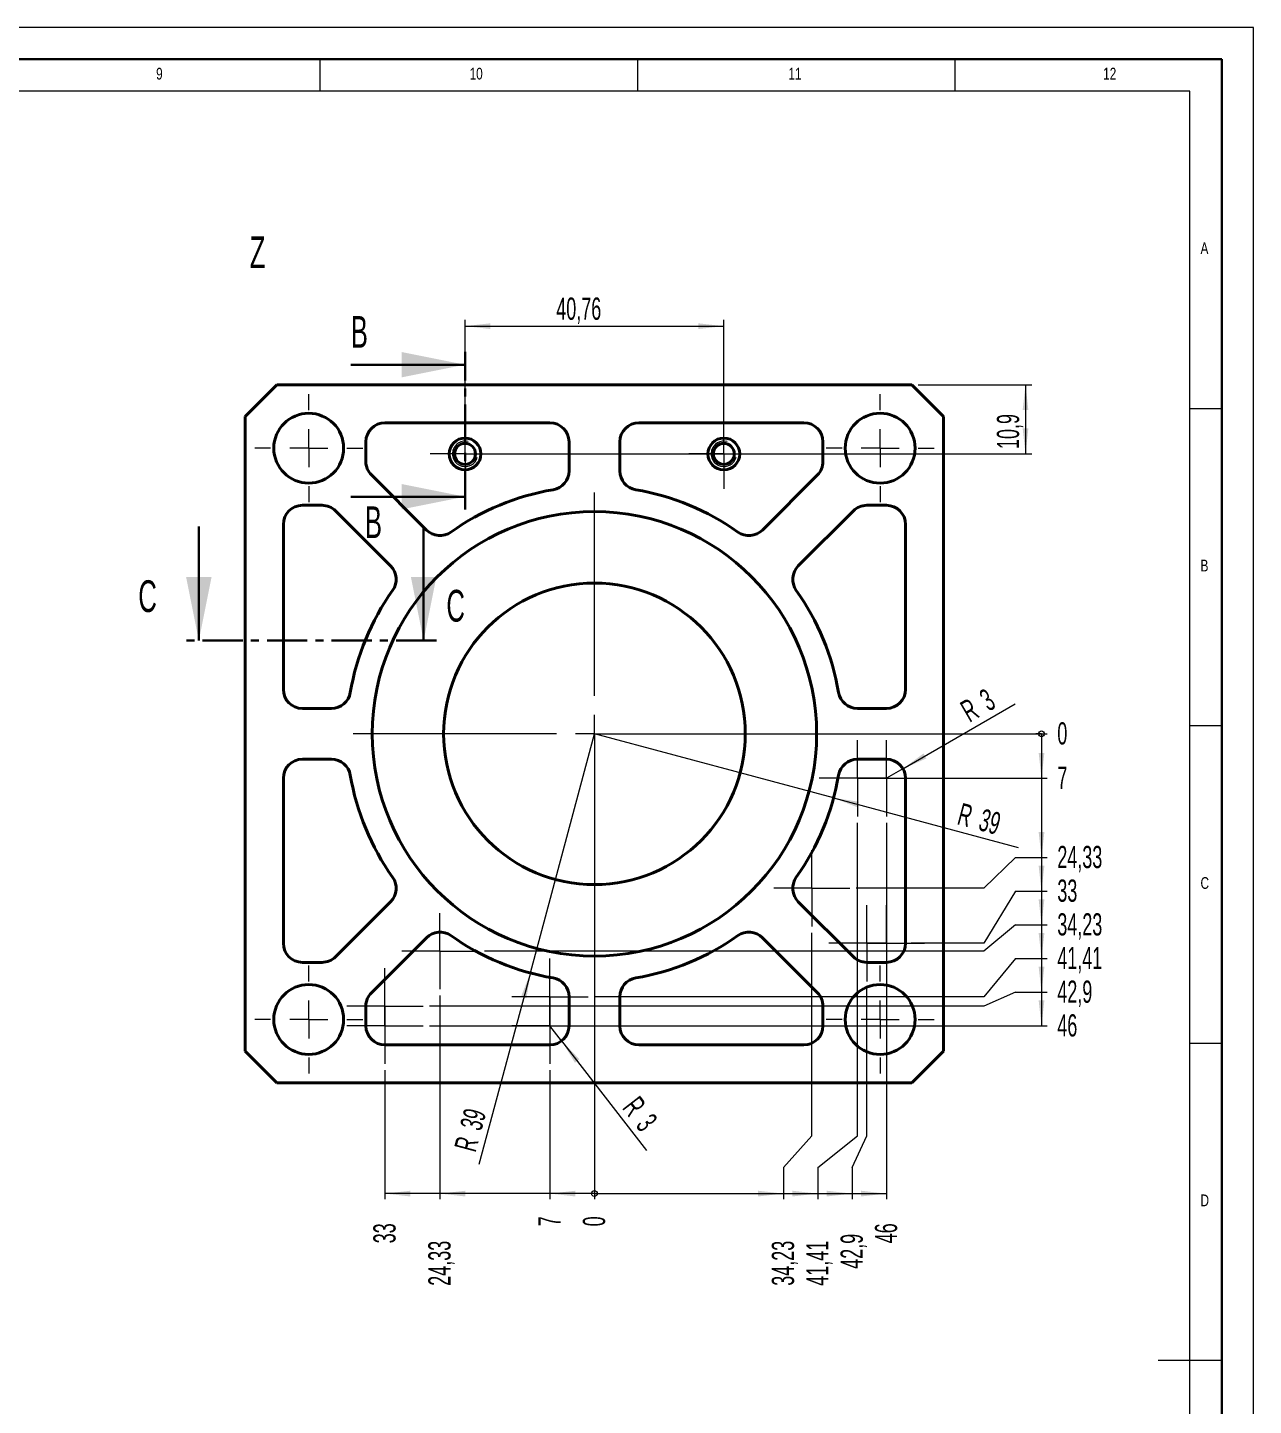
# Model space of a CAD drawing. Header units: millimetres. Extents: x 0 to 594, y 0 to 420.
# Drawn here: x 400.9 to 594, y 202.9 to 420 of the extents above; entities that cross this region are included whole.
import ezdxf

# ---------------------------------------------------------------- set-up
doc = ezdxf.new("R2010")
doc.units = ezdxf.units.MM
doc.linetypes.add('CENTER', pattern=[10.16, 6.35, -1.27, 1.27, -1.27])
doc.styles.add('SLDTEXTSTYLE1', font='TXT', dxfattribs={"width": 0.605})
doc.styles.add('SLDTEXTSTYLE3', font='TXT', dxfattribs={"width": 0.75})
doc.dimstyles.new('SLDDIMSTYLE0', dxfattribs={"dimtxt": 3.5, "dimasz": 4, "dimexe": 0, "dimexo": 0.0625, "dimgap": 0.875, "dimtad": 1, "dimrnd": 1e-09, "dimzin": 12, "dimdsep": 46, "dimtxsty": 'SLDTEXTSTYLE1', "dimsah": 1, "dimcen": 0.09, "dimadec": 0, "dimazin": 0, "dimtfac": 1, "dimtdec": 1, "dimtofl": 0, "dimtmove": 0, "dimatfit": 3, "dimfxl": 1, "dimfrac": 2, "dimtolj": 1, "dimtzin": 12, "dimarcsym": 0})
doc.dimstyles.new('SLDDIMSTYLE4', dxfattribs={"dimtxt": 3.5, "dimasz": 0.3, "dimexe": 0, "dimexo": 0.0625, "dimgap": 0.875, "dimtad": 0, "dimtih": 1, "dimtoh": 1, "dimdec": 0, "dimrnd": 1e-09, "dimzin": 12, "dimdsep": 46, "dimtxsty": 'SLDTEXTSTYLE1', "dimblk1": 'ORIGIN', "dimblk2": 'ORIGIN', "dimsah": 1, "dimcen": 0.09, "dimadec": 0, "dimazin": 0, "dimtfac": 1, "dimtdec": 1, "dimtofl": 0, "dimtmove": 0, "dimatfit": 3, "dimldrblk": 'ORIGIN', "dimfxl": 1, "dimfrac": 2, "dimtolj": 1, "dimtzin": 12, "dimarcsym": 0})
doc.dimstyles.new('SLDDIMSTYLE5', dxfattribs={"dimtxt": 3.5, "dimasz": 4, "dimexe": 0, "dimexo": 0.0625, "dimgap": 0.875, "dimtad": 0, "dimtih": 1, "dimtoh": 1, "dimrnd": 1e-09, "dimzin": 12, "dimdsep": 46, "dimtxsty": 'SLDTEXTSTYLE1', "dimsah": 1, "dimcen": 0.09, "dimadec": 0, "dimazin": 0, "dimtfac": 1, "dimtdec": 1, "dimtofl": 0, "dimtmove": 0, "dimatfit": 3, "dimfxl": 1, "dimfrac": 2, "dimtolj": 1, "dimtzin": 12, "dimarcsym": 0})
doc.dimstyles.new('SLDDIMSTYLE6', dxfattribs={"dimtxt": 3.5, "dimasz": 4, "dimexe": 0, "dimexo": 0.0625, "dimgap": 0.875, "dimtad": 1, "dimrnd": 1e-09, "dimzin": 12, "dimdsep": 46, "dimtxsty": 'SLDTEXTSTYLE1', "dimsah": 1, "dimcen": 0, "dimadec": 0, "dimazin": 0, "dimtfac": 1, "dimtdec": 1, "dimtofl": 0, "dimtmove": 0, "dimatfit": 3, "dimfxl": 1, "dimfrac": 2, "dimtolj": 1, "dimtzin": 12, "dimarcsym": 0})

# ---------------------------------------------------------------- blocks, each defined once
blk = doc.blocks.new('_ORIGIN')
at = {"color": 0, "linetype": 'ByBlock', "lineweight": -2}
blk.add_line((0, 0), (-1, 0), dxfattribs=at)
blk.add_circle((0, 0), 0.5, dxfattribs=at)
blk = doc.blocks.new('*D50')
at = {"color": 7, "linetype": 'Continuous', "lineweight": 15}
blk.add_line((490.2, 307.74), (490.2, 235.41), dxfattribs=at)
at = {"color": 7, "linetype": 'Continuous', "lineweight": 15, "xscale": 0.9, "yscale": 0.9}
blk.add_blockref('_ORIGIN', (490.2, 236.31, 0.1), dxfattribs=at)
at = {"color": 7, "linetype": 'Continuous', "lineweight": 15, "insert": (488.38, 231.15), "char_height": 3.5, "attachment_point": 1, "rotation": 90, "style": 'SLDTEXTSTYLE1'}
blk.add_mtext('0', dxfattribs=at)
blk = doc.blocks.new('*D51')
at = {"color": 7, "linetype": 'Continuous', "lineweight": 15}
for p, q in [((483.2, 255.74), (483.2, 235.41)), ((490.2, 236.31), (483.2, 236.31))]:
    blk.add_line(p, q, dxfattribs=at)
blk.add_solid([(483.2, 236.31), (487.2, 235.86), (487.2, 236.76)], dxfattribs=at)
at = {"color": 7, "linetype": 'Continuous', "lineweight": 15, "insert": (481.38, 231.15), "char_height": 3.5, "attachment_point": 1, "rotation": 90, "style": 'SLDTEXTSTYLE1'}
blk.add_mtext('7', dxfattribs=at)
blk = doc.blocks.new('*D52')
at = {"color": 7, "linetype": 'Continuous', "lineweight": 15}
for p, q in [((465.87, 267.5), (465.87, 235.41)), ((483.2, 236.31), (465.87, 236.31))]:
    blk.add_line(p, q, dxfattribs=at)
blk.add_solid([(465.87, 236.31), (469.87, 235.86), (469.87, 236.76)], dxfattribs=at)
at = {"color": 7, "linetype": 'Continuous', "lineweight": 15, "insert": (464.04, 221.79), "char_height": 3.5, "attachment_point": 1, "rotation": 90, "style": 'SLDTEXTSTYLE1'}
blk.add_mtext('24,33', dxfattribs=at)
blk = doc.blocks.new('*D53')
at = {"color": 7, "linetype": 'Continuous', "lineweight": 15}
for p, q in [((457.2, 255.74), (457.2, 235.41)), ((465.87, 236.31), (457.2, 236.31))]:
    blk.add_line(p, q, dxfattribs=at)
blk.add_solid([(457.2, 236.31), (461.2, 235.86), (461.2, 236.76)], dxfattribs=at)
at = {"color": 7, "linetype": 'Continuous', "lineweight": 15, "insert": (455.38, 228.48), "char_height": 3.5, "attachment_point": 1, "rotation": 90, "style": 'SLDTEXTSTYLE1'}
blk.add_mtext('33', dxfattribs=at)
blk = doc.blocks.new('*D54')
at = {"color": 7, "linetype": 'Continuous', "lineweight": 15}
for p, q in [((524.44, 245.41), (524.44, 277.4)), ((519.97, 240.41), (524.44, 245.41)), ((519.97, 240.41), (519.97, 235.41)), ((490.2, 236.31), (519.97, 236.31))]:
    blk.add_line(p, q, dxfattribs=at)
blk.add_solid([(519.97, 236.31), (515.97, 236.76), (515.97, 235.86)], dxfattribs=at)
at = {"color": 7, "linetype": 'Continuous', "lineweight": 15, "insert": (518.14, 221.79), "char_height": 3.5, "attachment_point": 1, "rotation": 90, "style": 'SLDTEXTSTYLE1'}
blk.add_mtext('34,23', dxfattribs=at)
blk = doc.blocks.new('*D55')
at = {"color": 7, "linetype": 'Continuous', "lineweight": 15}
for p, q in [((531.62, 245.41), (531.62, 294.74)), ((525.38, 240.41), (531.62, 245.41)), ((525.38, 240.41), (525.38, 235.41)), ((519.97, 236.31), (525.38, 236.31))]:
    blk.add_line(p, q, dxfattribs=at)
blk.add_solid([(525.38, 236.31), (521.38, 236.76), (521.38, 235.86)], dxfattribs=at)
at = {"color": 7, "linetype": 'Continuous', "lineweight": 15, "insert": (523.56, 221.79), "char_height": 3.5, "attachment_point": 1, "rotation": 90, "style": 'SLDTEXTSTYLE1'}
blk.add_mtext('41,41', dxfattribs=at)
blk = doc.blocks.new('*D56')
at = {"color": 7, "linetype": 'Continuous', "lineweight": 15}
for p, q in [((533.1, 245.41), (533.1, 268.74)), ((530.79, 240.41), (533.1, 245.41)), ((530.79, 240.41), (530.79, 235.41)), ((525.38, 236.31), (530.79, 236.31))]:
    blk.add_line(p, q, dxfattribs=at)
blk.add_solid([(530.79, 236.31), (526.79, 236.76), (526.79, 235.86)], dxfattribs=at)
at = {"color": 7, "linetype": 'Continuous', "lineweight": 15, "insert": (528.97, 224.46), "char_height": 3.5, "attachment_point": 1, "rotation": 90, "style": 'SLDTEXTSTYLE1'}
blk.add_mtext('42,9', dxfattribs=at)
blk = doc.blocks.new('*D57')
at = {"color": 7, "linetype": 'Continuous', "lineweight": 15}
for p, q in [((536.2, 294.74), (536.2, 235.41)), ((530.79, 236.31), (536.2, 236.31))]:
    blk.add_line(p, q, dxfattribs=at)
blk.add_solid([(536.2, 236.31), (532.2, 236.76), (532.2, 235.86)], dxfattribs=at)
at = {"color": 7, "linetype": 'Continuous', "lineweight": 15, "insert": (534.38, 228.48), "char_height": 3.5, "attachment_point": 1, "rotation": 90, "style": 'SLDTEXTSTYLE1'}
blk.add_mtext('46', dxfattribs=at)
blk = doc.blocks.new('*D58')
at = {"color": 7, "linetype": 'Continuous', "lineweight": 15}
blk.add_line((491.2, 308.74), (561.52, 308.74), dxfattribs=at)
at = {"color": 7, "linetype": 'Continuous', "lineweight": 15, "xscale": 0.9, "yscale": 0.9}
blk.add_blockref('_ORIGIN', (560.62, 308.74, 0.1), dxfattribs=at)
at = {"color": 7, "linetype": 'Continuous', "lineweight": 15, "insert": (563.11, 310.56), "char_height": 3.5, "attachment_point": 1, "style": 'SLDTEXTSTYLE1'}
blk.add_mtext('0', dxfattribs=at)
blk = doc.blocks.new('*D59')
at = {"color": 7, "linetype": 'Continuous', "lineweight": 15}
for p, q in [((560.62, 308.74), (560.62, 301.74)), ((538.62, 301.74), (561.52, 301.74))]:
    blk.add_line(p, q, dxfattribs=at)
blk.add_solid([(560.62, 301.74), (561.07, 305.74), (560.17, 305.74)], dxfattribs=at)
at = {"color": 7, "linetype": 'Continuous', "lineweight": 15, "insert": (563.11, 303.56), "char_height": 3.5, "attachment_point": 1, "style": 'SLDTEXTSTYLE1'}
blk.add_mtext('7', dxfattribs=at)
blk = doc.blocks.new('*D60')
at = {"color": 7, "linetype": 'Continuous', "lineweight": 15}
for p, q in [((560.62, 301.74), (560.62, 289.25)), ((556.52, 289.25), (551.52, 284.4)), ((556.52, 289.25), (561.52, 289.25)), ((551.52, 284.4), (531.44, 284.4))]:
    blk.add_line(p, q, dxfattribs=at)
blk.add_solid([(560.62, 289.25), (561.07, 293.25), (560.17, 293.25)], dxfattribs=at)
at = {"color": 7, "linetype": 'Continuous', "lineweight": 15, "insert": (563.11, 291.08), "char_height": 3.5, "attachment_point": 1, "style": 'SLDTEXTSTYLE1'}
blk.add_mtext('24,33', dxfattribs=at)
blk = doc.blocks.new('*D61')
at = {"color": 7, "linetype": 'Continuous', "lineweight": 15}
for p, q in [((560.62, 289.25), (560.62, 283.95)), ((556.52, 283.95), (551.52, 275.74)), ((556.52, 283.95), (561.52, 283.95)), ((551.52, 275.74), (540.1, 275.74))]:
    blk.add_line(p, q, dxfattribs=at)
blk.add_solid([(560.62, 283.95), (561.07, 287.95), (560.17, 287.95)], dxfattribs=at)
at = {"color": 7, "linetype": 'Continuous', "lineweight": 15, "insert": (563.11, 285.78), "char_height": 3.5, "attachment_point": 1, "style": 'SLDTEXTSTYLE1'}
blk.add_mtext('33', dxfattribs=at)
blk = doc.blocks.new('*D62')
at = {"color": 7, "linetype": 'Continuous', "lineweight": 15}
for p, q in [((560.62, 283.95), (560.62, 278.65)), ((556.52, 278.65), (551.52, 274.5)), ((556.52, 278.65), (561.52, 278.65)), ((551.52, 274.5), (472.87, 274.5))]:
    blk.add_line(p, q, dxfattribs=at)
blk.add_solid([(560.62, 278.65), (561.07, 282.65), (560.17, 282.65)], dxfattribs=at)
at = {"color": 7, "linetype": 'Continuous', "lineweight": 15, "insert": (563.11, 280.47), "char_height": 3.5, "attachment_point": 1, "style": 'SLDTEXTSTYLE1'}
blk.add_mtext('34,23', dxfattribs=at)
blk = doc.blocks.new('*D63')
at = {"color": 7, "linetype": 'Continuous', "lineweight": 15}
for p, q in [((560.62, 278.65), (560.62, 273.34)), ((556.52, 273.34), (551.52, 267.32)), ((556.52, 273.34), (561.52, 273.34)), ((551.52, 267.32), (490.2, 267.32))]:
    blk.add_line(p, q, dxfattribs=at)
blk.add_solid([(560.62, 273.34), (561.07, 277.34), (560.17, 277.34)], dxfattribs=at)
at = {"color": 7, "linetype": 'Continuous', "lineweight": 15, "insert": (563.11, 275.17), "char_height": 3.5, "attachment_point": 1, "style": 'SLDTEXTSTYLE1'}
blk.add_mtext('41,41', dxfattribs=at)
blk = doc.blocks.new('*D64')
at = {"color": 7, "linetype": 'Continuous', "lineweight": 15}
for p, q in [((560.62, 273.34), (560.62, 268.04)), ((556.52, 268.04), (551.52, 265.84)), ((556.52, 268.04), (561.52, 268.04)), ((551.52, 265.84), (464.2, 265.84))]:
    blk.add_line(p, q, dxfattribs=at)
blk.add_solid([(560.62, 268.04), (561.07, 272.04), (560.17, 272.04)], dxfattribs=at)
at = {"color": 7, "linetype": 'Continuous', "lineweight": 15, "insert": (563.11, 269.87), "char_height": 3.5, "attachment_point": 1, "style": 'SLDTEXTSTYLE1'}
blk.add_mtext('42,9', dxfattribs=at)
blk = doc.blocks.new('*D65')
at = {"color": 7, "linetype": 'Continuous', "lineweight": 15}
for p, q in [((560.62, 268.04), (560.62, 262.74)), ((464.2, 262.74), (561.52, 262.74))]:
    blk.add_line(p, q, dxfattribs=at)
blk.add_solid([(560.62, 262.74), (561.07, 266.74), (560.17, 266.74)], dxfattribs=at)
at = {"color": 7, "linetype": 'Continuous', "lineweight": 15, "insert": (563.11, 264.56), "char_height": 3.5, "attachment_point": 1, "style": 'SLDTEXTSTYLE1'}
blk.add_mtext('46', dxfattribs=at)
blk = doc.blocks.new('*D66')
at = {"color": 7, "linetype": 'Continuous', "lineweight": 15}
for p, q in [((469.82, 359.34), (469.82, 373.96)), ((510.58, 353.84), (510.58, 373.96)), ((469.82, 372.96), (510.58, 372.96))]:
    blk.add_line(p, q, dxfattribs=at)
for points in [[(469.82, 372.96), (473.82, 372.51), (473.82, 373.41)], [(510.58, 372.96), (506.58, 373.41), (506.58, 372.51)]]:
    blk.add_solid(points, dxfattribs=at)
at = {"color": 7, "linetype": 'Continuous', "lineweight": 15, "insert": (484.19, 377.47), "char_height": 3.5, "attachment_point": 1, "style": 'SLDTEXTSTYLE1'}
blk.add_mtext('40,76', dxfattribs=at)
blk = doc.blocks.new('*D67')
at = {"color": 7, "linetype": 'Continuous', "lineweight": 15}
for p, q in [((541.2, 363.74), (559.1, 363.74)), ((558.1, 363.74), (558.1, 352.84)), ((470.82, 352.84), (559.1, 352.84))]:
    blk.add_line(p, q, dxfattribs=at)
for points in [[(558.1, 363.74), (557.65, 359.74), (558.55, 359.74)], [(558.1, 352.84), (558.55, 356.84), (557.65, 356.84)]]:
    blk.add_solid(points, dxfattribs=at)
at = {"color": 7, "linetype": 'Continuous', "lineweight": 15, "insert": (553.59, 353.61), "char_height": 3.5, "attachment_point": 1, "rotation": 90, "style": 'SLDTEXTSTYLE1'}
blk.add_mtext('10,9', dxfattribs=at)
blk = doc.blocks.new('*D68')
at = {"color": 7, "linetype": 'Continuous', "lineweight": 15}
for q in [(490.2, 308.74), (556.95, 290.85)]:
    blk.add_line((527.87, 298.64), q, dxfattribs=at)
blk.add_solid([(527.87, 298.64), (531.62, 297.17), (531.85, 298.04)], dxfattribs=at)
at = {"color": 7, "linetype": 'Continuous', "lineweight": 15, "char_height": 3.5, "attachment_point": 1, "rotation": 345, "style": 'SLDTEXTSTYLE1'}
for s, insert in [('R', (548.07, 297.9)), ('39', (551.43, 297))]:
    blk.add_mtext(s, dxfattribs=dict(at, insert=insert))
blk = doc.blocks.new('*D69')
at = {"color": 7, "linetype": 'Continuous', "lineweight": 15}
for q in [(556.45, 313.48), (536.2, 301.74)]:
    blk.add_line((538.8, 303.24), q, dxfattribs=at)
blk.add_solid([(538.8, 303.24), (542.48, 304.86), (542.03, 305.64)], dxfattribs=at)
at = {"color": 7, "linetype": 'Continuous', "lineweight": 15, "char_height": 3.5, "attachment_point": 1, "rotation": 30.1141, "style": 'SLDTEXTSTYLE1'}
for s, insert in [('3', (550.52, 315.23)), ('R', (547.52, 313.48))]:
    blk.add_mtext(s, dxfattribs=dict(at, insert=insert))
blk = doc.blocks.new('*D70')
at = {"color": 7, "linetype": 'Continuous', "lineweight": 15}
for q in [(490.2, 308.74), (472.02, 240.89)]:
    blk.add_line((480.11, 271.07), q, dxfattribs=at)
blk.add_solid([(480.11, 271.07), (478.64, 267.32), (479.51, 267.09)], dxfattribs=at)
at = {"color": 7, "linetype": 'Continuous', "lineweight": 15, "char_height": 3.5, "attachment_point": 1, "rotation": 75, "style": 'SLDTEXTSTYLE1'}
for s, insert in [('39', (468.98, 246.94)), ('R', (468.08, 243.59))]:
    blk.add_mtext(s, dxfattribs=dict(at, insert=insert))
blk = doc.blocks.new('*D71')
at = {"color": 7, "linetype": 'Continuous', "lineweight": 15}
for q in [(483.2, 262.74), (498.42, 243.08)]:
    blk.add_line((485.04, 260.36), q, dxfattribs=at)
blk.add_solid([(485.04, 260.36), (487.13, 256.93), (487.84, 257.48)], dxfattribs=at)
at = {"color": 7, "linetype": 'Continuous', "lineweight": 15, "char_height": 3.5, "attachment_point": 1, "rotation": 307.7455, "style": 'SLDTEXTSTYLE1'}
for s, insert in [('R', (497.24, 251.94)), ('3', (499.36, 249.19))]:
    blk.add_mtext(s, dxfattribs=dict(at, insert=insert))
blk = doc.blocks.new('SW_CENTERMARKSYMBOL_9')
at = {"color": 0, "linetype": 'Continuous', "lineweight": 0}
for p, q in [((0, 6), (0, 38)), ((0, 0), (0, 3)), ((-6, 0), (-38, 0)), ((0, 0), (-3, 0)), ((0, 0), (0, -3)), ((0, 0), (3, 0)), ((6, 0), (38, 0)), ((0, -6), (0, -38))]:
    blk.add_line(p, q, dxfattribs=at)
blk = doc.blocks.new('SW_CENTERMARKSYMBOL_10')
at = {"color": 0, "linetype": 'Continuous', "lineweight": 0}
for p, q in [((0, 6), (0, 8.5)), ((0, 0), (0, 3)), ((-6, 0), (-8.5, 0)), ((0, 0), (-3, 0)), ((0, 0), (0, -3)), ((0, 0), (3, 0)), ((6, 0), (8.5, 0)), ((0, -6), (0, -8.5))]:
    blk.add_line(p, q, dxfattribs=at)
blk = doc.blocks.new('SW_CENTERMARKSYMBOL_11')
at = {"color": 0, "linetype": 'Continuous', "lineweight": 0}
for p, q in [((0, 6), (0, 8.5)), ((0, 0), (0, 3)), ((-6, 0), (-8.5, 0)), ((0, 0), (-3, 0)), ((0, 0), (0, -3)), ((0, 0), (3, 0)), ((6, 0), (8.5, 0)), ((0, -6), (0, -8.5))]:
    blk.add_line(p, q, dxfattribs=at)
blk = doc.blocks.new('SW_CENTERMARKSYMBOL_12')
at = {"color": 0, "linetype": 'Continuous', "lineweight": 0}
for p, q in [((0, 6), (0, 8.5)), ((0, 0), (0, 3)), ((-6, 0), (-8.5, 0)), ((0, 0), (-3, 0)), ((0, 0), (0, -3)), ((0, 0), (3, 0)), ((6, 0), (8.5, 0)), ((0, -6), (0, -8.5))]:
    blk.add_line(p, q, dxfattribs=at)
blk = doc.blocks.new('SW_CENTERMARKSYMBOL_13')
at = {"color": 0, "linetype": 'Continuous', "lineweight": 0}
for p, q in [((0, 6), (0, 8.5)), ((0, 0), (0, 3)), ((-6, 0), (-8.5, 0)), ((0, 0), (-3, 0)), ((0, 0), (0, -3)), ((0, 0), (3, 0)), ((6, 0), (8.5, 0)), ((0, -6), (0, -8.5))]:
    blk.add_line(p, q, dxfattribs=at)
blk = doc.blocks.new('SW_CENTERMARKSYMBOL_14')
at = {"color": 0, "linetype": 'Continuous', "lineweight": 0}
for p, q in [((0, 3), (0, 5.5)), ((0, 0), (0, 3)), ((-3, 0), (-5.5, 0)), ((0, 0), (-3, 0)), ((0, 0), (0, -3)), ((0, 0), (3, 0)), ((3, 0), (5.5, 0)), ((0, -3), (0, -5.5))]:
    blk.add_line(p, q, dxfattribs=at)
blk = doc.blocks.new('SW_CENTERMARKSYMBOL_15')
at = {"color": 0, "linetype": 'Continuous', "lineweight": 0}
for p, q in [((0, 3), (0, 5.5)), ((0, 0), (0, 3)), ((-3, 0), (-5.5, 0)), ((0, 0), (-3, 0)), ((0, 0), (0, -3)), ((0, 0), (3, 0)), ((3, 0), (5.5, 0)), ((0, -3), (0, -5.5))]:
    blk.add_line(p, q, dxfattribs=at)
blk = doc.blocks.new('SW_CENTERMARKSYMBOL_16')
at = {"color": 0, "linetype": 'Continuous', "lineweight": 0}
for p, q in [((0, 3), (0, 6)), ((0, 0), (0, 3)), ((-3, 0), (-6, 0)), ((0, 0), (-3, 0)), ((0, 0), (0, -3)), ((0, 0), (3, 0)), ((3, 0), (6, 0)), ((0, -3), (0, -6))]:
    blk.add_line(p, q, dxfattribs=at)
blk = doc.blocks.new('SW_CENTERMARKSYMBOL_17')
at = {"color": 0, "linetype": 'Continuous', "lineweight": 0}
for p, q in [((0, 3), (0, 6)), ((0, 0), (0, 3)), ((-3, 0), (-6, 0)), ((0, 0), (-3, 0)), ((0, 0), (0, -3)), ((0, 0), (3, 0)), ((3, 0), (6, 0)), ((0, -3), (0, -6))]:
    blk.add_line(p, q, dxfattribs=at)
blk = doc.blocks.new('SW_CENTERMARKSYMBOL_18')
at = {"color": 0, "linetype": 'Continuous', "lineweight": 0}
for p, q in [((0, 3), (0, 6)), ((0, 0), (0, 3)), ((-3, 0), (-6, 0)), ((0, 0), (-3, 0)), ((0, 0), (0, -3)), ((0, 0), (3, 0)), ((3, 0), (6, 0)), ((0, -3), (0, -6))]:
    blk.add_line(p, q, dxfattribs=at)
blk = doc.blocks.new('SW_CENTERMARKSYMBOL_19')
at = {"color": 0, "linetype": 'Continuous', "lineweight": 0}
for p, q in [((0, 3), (0, 6)), ((0, 0), (0, 3)), ((-3, 0), (-6, 0)), ((0, 0), (-3, 0)), ((0, 0), (0, -3)), ((0, 0), (3, 0)), ((3, 0), (6, 0)), ((0, -3), (0, -6))]:
    blk.add_line(p, q, dxfattribs=at)
blk = doc.blocks.new('SW_CENTERMARKSYMBOL_20')
at = {"color": 0, "linetype": 'Continuous', "lineweight": 0}
for p, q in [((0, 3), (0, 6)), ((0, 0), (0, 3)), ((-3, 0), (-6, 0)), ((0, 0), (-3, 0)), ((0, 0), (0, -3)), ((0, 0), (3, 0)), ((3, 0), (6, 0)), ((0, -3), (0, -6))]:
    blk.add_line(p, q, dxfattribs=at)
blk = doc.blocks.new('SW_CENTERMARKSYMBOL_21')
at = {"color": 0, "linetype": 'Continuous', "lineweight": 0}
for p, q in [((0, 3), (0, 6)), ((0, 0), (0, 3)), ((-3, 0), (-6, 0)), ((0, 0), (-3, 0)), ((0, 0), (0, -3)), ((0, 0), (3, 0)), ((3, 0), (6, 0)), ((0, -3), (0, -6))]:
    blk.add_line(p, q, dxfattribs=at)
blk = doc.blocks.new('SW_CENTERMARKSYMBOL_22')
at = {"color": 0, "linetype": 'Continuous', "lineweight": 0}
for p, q in [((0, 3), (0, 6)), ((0, 0), (0, 3)), ((-3, 0), (-6, 0)), ((0, 0), (-3, 0)), ((0, 0), (0, -3)), ((0, 0), (3, 0)), ((3, 0), (6, 0)), ((0, -3), (0, -6))]:
    blk.add_line(p, q, dxfattribs=at)
blk = doc.blocks.new('SW_CENTERMARKSYMBOL_23')
at = {"color": 0, "linetype": 'Continuous', "lineweight": 0}
for p, q in [((0, 3), (0, 6)), ((0, 0), (0, 3)), ((-3, 0), (-6, 0)), ((0, 0), (-3, 0)), ((0, 0), (0, -3)), ((0, 0), (3, 0)), ((3, 0), (6, 0)), ((0, -3), (0, -6))]:
    blk.add_line(p, q, dxfattribs=at)
blk = doc.blocks.new('SW_CENTERMARKSYMBOL_24')
at = {"color": 0, "linetype": 'Continuous', "lineweight": 0}
for p, q in [((0, 3), (0, 6)), ((0, 0), (0, 3)), ((-3, 0), (-6, 0)), ((0, 0), (-3, 0)), ((0, 0), (0, -3)), ((0, 0), (3, 0)), ((3, 0), (6, 0)), ((0, -3), (0, -6))]:
    blk.add_line(p, q, dxfattribs=at)
blk = doc.blocks.new('SW_CENTERMARKSYMBOL_25')
at = {"color": 0, "linetype": 'Continuous', "lineweight": 0}
for p, q in [((0, 3), (0, 6)), ((0, 0), (0, 3)), ((-3, 0), (-6, 0)), ((0, 0), (-3, 0)), ((0, 0), (0, -3)), ((0, 0), (3, 0)), ((3, 0), (6, 0)), ((0, -3), (0, -6))]:
    blk.add_line(p, q, dxfattribs=at)

msp = doc.modelspace()

# ---------------------------------------------------------------- linework, layer by layer
at = {"color": 7, "linetype": 'Continuous', "lineweight": 0}
for p, q in [((594, 420), (0, 420)), ((594, 77.25), (594, 420)), ((447, 410), (447, 415)), ((497, 415), (497, 410)), ((547, 410), (547, 415)), ((584, 410), (10, 410)), ((584, 74.25), (584, 410)), ((584, 360), (589, 360)), ((589, 310), (584, 310)), ((584, 260), (589, 260)), ((589, 210), (579, 210))]:
    msp.add_line(p, q, dxfattribs=at)
at = {"color": 7, "linetype": 'Continuous', "lineweight": 30}
for p, q in [((589, 415), (5, 415)), ((589, 74.25), (589, 415)), ((451.82335, 366.89254), (469.82335, 366.89254)), ((451.82335, 346.0921), (469.82335, 346.0921)), ((427.89371, 341.42164), (427.89371, 323.42164)), ((463.30172, 341.42164), (463.30172, 323.42164))]:
    msp.add_line(p, q, dxfattribs=at)
at = {"color": 7, "linetype": 'CENTER', "lineweight": 30}
for p, q in [((469.82335, 344.0921), (469.82335, 368.89254)), ((465.30172, 323.42164), (425.89371, 323.42164))]:
    msp.add_line(p, q, dxfattribs=at)
at = {"color": 7, "linetype": 'Continuous', "lineweight": 40}
for p, q in [((440.20335, 363.73713), (435.20335, 358.73713)), ((540.20335, 363.73713), (440.20335, 363.73713)), ((545.20335, 358.73713), (540.20335, 363.73713)), ((435.20335, 358.73713), (435.20335, 258.73713)), ((545.20335, 258.73713), (545.20335, 358.73713)), ((483.20335, 357.73713), (457.20335, 357.73713)), ((523.20335, 357.73713), (497.20335, 357.73713)), ((454.20336, 354.73713), (454.20336, 351.63662)), ((486.20335, 350.14969), (486.20335, 354.73713)), ((494.20335, 354.73713), (494.20335, 350.14969)), ((526.20335, 351.63662), (526.20335, 354.73713)), ((455.08203, 349.5153), (463.74868, 340.84866)), ((516.65803, 340.84866), (525.32468, 349.5153)), ((447.30386, 344.73713), (444.20335, 344.73713)), ((458.09182, 335.1918), (449.42518, 343.85845)), ((530.98153, 343.85845), (522.31488, 335.1918)), ((536.20335, 344.73713), (533.10285, 344.73713)), ((441.20336, 341.73713), (441.20336, 315.73713)), ((539.20335, 315.73713), (539.20335, 341.73713)), ((444.20335, 312.73713), (448.7908, 312.73713)), ((531.61591, 312.73713), (536.20335, 312.73713)), ((448.7908, 304.73713), (444.20335, 304.73713)), ((536.20335, 304.73713), (531.61591, 304.73713)), ((441.20336, 301.73713), (441.20336, 275.73713)), ((539.20335, 275.73713), (539.20335, 301.73713)), ((449.42518, 273.61581), (458.09182, 282.28245)), ((522.31488, 282.28245), (530.98153, 273.61581)), ((463.74868, 276.6256), (455.08203, 267.95895)), ((525.32468, 267.95895), (516.65803, 276.6256)), ((444.20335, 272.73713), (447.30386, 272.73713)), ((533.10285, 272.73713), (536.20335, 272.73713)), ((486.20335, 262.73713), (486.20335, 267.32457)), ((494.20335, 267.32457), (494.20335, 262.73713)), ((454.20336, 265.83763), (454.20336, 262.73713)), ((526.20335, 262.73713), (526.20335, 265.83763)), ((435.20335, 258.73713), (440.20335, 253.73713)), ((457.20335, 259.73713), (483.20335, 259.73713)), ((497.20335, 259.73713), (523.20335, 259.73713)), ((540.20335, 253.73713), (545.20335, 258.73713)), ((440.20335, 253.73713), (540.20335, 253.73713))]:
    msp.add_line(p, q, dxfattribs=at)
for centre, radius in [((445.20335, 353.73713), 5.5), ((535.20335, 353.73713), 5.5), ((469.82335, 352.83713), 2.5), ((469.82335, 352.83713), 1.65), ((510.58335, 352.83713), 2.5), ((510.58335, 352.83713), 1.65), ((490.20335, 308.73713), 35), ((490.20335, 308.73713), 23.75), ((445.20335, 263.73713), 5.5), ((535.20335, 263.73713), 5.5)]:
    msp.add_circle(centre, radius, dxfattribs=at)
for centre, radius, start, end in [((457.20335, 354.73713), 3, 90, 180), ((483.20335, 354.73713), 3, 0, 90), ((497.20335, 354.73713), 3, 90, 180), ((523.20335, 354.73713), 3, 0, 90), ((457.20335, 351.63662), 3, 180, 225), ((483.20335, 350.14969), 3, 279.5940682, 0), ((497.20335, 350.14969), 3, 180, 260.4059318), ((523.20335, 351.63662), 3, 315, 0), ((490.20335, 308.73713), 39, 99.5940682, 125.4059318), ((490.20335, 308.73713), 39, 54.5940682, 80.4059318), ((444.20335, 341.73713), 3, 90, 180), ((447.30386, 341.73713), 3, 45, 90), ((533.10285, 341.73713), 3, 90, 135), ((536.20335, 341.73713), 3, 0, 90), ((465.87, 342.96998), 3, 225, 305.4059318), ((514.53671, 342.96998), 3, 234.5940682, 315), ((455.97051, 333.07048), 3, 324.5940682, 45), ((524.4362, 333.07048), 3, 135, 215.4059318), ((490.20335, 308.73713), 39, 144.5940682, 170.4059318), ((490.20335, 308.73713), 39, 9.5940682, 35.4059318), ((444.20335, 315.73713), 3, 180, 270), ((448.7908, 315.73713), 3, 270, 350.4059318), ((531.61591, 315.73713), 3, 189.5940682, 270), ((536.20335, 315.73713), 3, 270, 0), ((444.20335, 301.73713), 3, 90, 180), ((448.7908, 301.73713), 3, 9.5940682, 90), ((531.61591, 301.73713), 3, 90, 170.4059318), ((536.20335, 301.73713), 3, 0, 90), ((490.20335, 308.73713), 39, 189.5940682, 215.4059318), ((490.20335, 308.73713), 39, 324.5940682, 350.4059318), ((455.97051, 284.40377), 3, 315, 35.4059318), ((524.4362, 284.40377), 3, 144.5940682, 225), ((444.20335, 275.73713), 3, 180, 270), ((465.87, 274.50428), 3, 54.5940682, 135), ((490.20335, 308.73713), 39, 234.5940682, 260.4059318), ((490.20335, 308.73713), 39, 279.5940682, 305.4059318), ((514.53671, 274.50428), 3, 45, 125.4059318), ((536.20335, 275.73713), 3, 270, 0), ((447.30386, 275.73713), 3, 270, 315), ((533.10285, 275.73713), 3, 225, 270), ((483.20335, 267.32457), 3, 0, 80.4059318), ((497.20335, 267.32457), 3, 99.5940682, 180), ((457.20335, 265.83763), 3, 135, 180), ((523.20335, 265.83763), 3, 0, 45), ((457.20335, 262.73713), 3, 180, 270), ((483.20335, 262.73713), 3, 270, 0), ((497.20335, 262.73713), 3, 180, 270), ((523.20335, 262.73713), 3, 270, 0)]:
    msp.add_arc(centre, radius, start, end, dxfattribs=at)
at = {"color": 7, "linetype": 'Continuous', "lineweight": 0}
for centre in [(469.82335, 352.83713), (510.58335, 352.83713)]:
    msp.add_arc(centre, 2, 75, 345, dxfattribs=at)
at = {"color": 7, "linetype": 'Continuous', "lineweight": 30}
for points in [[(469.82335, 366.89254), (459.82335, 368.89254), (459.82335, 364.89254)], [(469.82335, 346.0921), (459.82335, 348.0921), (459.82335, 344.0921)], [(427.89371, 323.42164), (429.89371, 333.42164), (425.89371, 333.42164)], [(463.30172, 323.42164), (465.30172, 333.42164), (461.30172, 333.42164)]]:
    msp.add_solid(points, dxfattribs=at)

# ---------------------------------------------------------------- block references
at = {"color": 7, "linetype": 'Continuous', "lineweight": 0}
for name, p in [('SW_CENTERMARKSYMBOL_10', (445.20335, 353.73713)), ('SW_CENTERMARKSYMBOL_13', (535.20335, 353.73713)), ('SW_CENTERMARKSYMBOL_15', (469.82335, 352.83713)), ('SW_CENTERMARKSYMBOL_14', (510.58335, 352.83713)), ('SW_CENTERMARKSYMBOL_9', (490.20335, 308.73713)), ('SW_CENTERMARKSYMBOL_16', (531.61591, 301.73713)), ('SW_CENTERMARKSYMBOL_17', (536.20335, 301.73713)), ('SW_CENTERMARKSYMBOL_20', (524.4362, 284.40377)), ('SW_CENTERMARKSYMBOL_21', (465.87, 274.50428)), ('SW_CENTERMARKSYMBOL_19', (533.10285, 275.73713)), ('SW_CENTERMARKSYMBOL_18', (536.20335, 275.73713)), ('SW_CENTERMARKSYMBOL_11', (445.20335, 263.73713)), ('SW_CENTERMARKSYMBOL_25', (457.20335, 265.83763)), ('SW_CENTERMARKSYMBOL_22', (483.20335, 267.32457)), ('SW_CENTERMARKSYMBOL_12', (535.20335, 263.73713)), ('SW_CENTERMARKSYMBOL_24', (457.20335, 262.73713)), ('SW_CENTERMARKSYMBOL_23', (483.20335, 262.73713))]:
    msp.add_blockref(name, p, dxfattribs=at)

# ---------------------------------------------------------------- texts
at = {"color": 7, "linetype": 'Continuous', "lineweight": 0, "attachment_point": 1}
for s, insert, char_height, style in [('9', (421.16667, 413.66802), 1.85208, 'SLDTEXTSTYLE3'), ('10', (470.54167, 413.66802), 1.852083, 'SLDTEXTSTYLE3'), ('11', (520.75001, 413.66802), 1.852083, 'SLDTEXTSTYLE3'), ('12', (570.33334, 413.66802), 1.852083, 'SLDTEXTSTYLE3'), ('Z', (435.91415, 387.11169), 5, 'SLDTEXTSTYLE1'), ('A', (585.66668, 386.16802), 1.85208, 'SLDTEXTSTYLE3'), ('B', (585.66668, 336.16802), 1.85208, 'SLDTEXTSTYLE3'), ('C', (585.66668, 286.16802), 1.85208, 'SLDTEXTSTYLE3'), ('D', (585.66668, 236.16802), 1.85208, 'SLDTEXTSTYLE3')]:
    msp.add_mtext(s, dxfattribs=dict(at, insert=insert, char_height=char_height, style=style))
at = {"color": 7, "linetype": 'Continuous', "char_height": 5, "attachment_point": 1, "style": 'SLDTEXTSTYLE1'}
for s, insert in [('B', (451.82335, 374.55957)), ('B', (454.04147, 344.5811)), ('C', (418.36042, 332.9277)), ('C', (466.88421, 331.41563))]:
    msp.add_mtext(s, dxfattribs=dict(at, insert=insert))

# ---------------------------------------------------------------- dimensions: what is measured, and where the dimension line sits
at = {"color": 7, "linetype": 'Continuous', "lineweight": 15}
dim = msp.add_linear_dim(base=(510.58335, 372.95875), p1=(469.82335, 358.33713), p2=(510.58335, 352.83713), dimstyle='SLDDIMSTYLE0', dxfattribs=at)
dim.commit()
dim.dimension.update_dxf_attribs({"geometry": '*D66', "text_midpoint": (490.20335, 372.95875), "dimtype": 160})
dim = msp.add_linear_dim(base=(558.10071, 352.83713), p1=(540.20335, 363.73713), p2=(469.82335, 352.83713), angle=90, dimstyle='SLDDIMSTYLE0', dxfattribs=at)
dim.commit()
dim.dimension.update_dxf_attribs({"geometry": '*D67', "text_midpoint": (558.10071, 358.28713), "dimtype": 160})
for center, mpoint, picture, middle in [((536.20335, 301.73713), (538.79844, 303.2423), '*D69', (552.58425, 311.23821)), ((490.20335, 308.73713), (480.10941, 271.06602), '*D70', (473.5605, 246.62513)), ((490.20335, 308.73713), (527.87446, 298.64318), '*D68', (551.21702, 292.38858)), ((483.20335, 262.73713), (485.03982, 260.36491), '*D71', (495.67659, 246.62513))]:
    dim = msp.add_radius_dim(center=center, mpoint=mpoint, dimstyle='SLDDIMSTYLE6', dxfattribs=at)
    dim.commit()
    dim.dimension.update_dxf_attribs({"geometry": picture, "text_midpoint": middle, "dimtype": 164})
for feature_location, offset, dtype, origin, dimstyle, picture, middle in [((490.2033541138, 308.7371272278, 0.1), (71.3200953051, 0), 0, (490.2033541138, 308.7371272278, 0.1), 'SLDDIMSTYLE4', '*D58', (564.4449765559, 308.7371272278)), ((457.20335, 256.73713, 0.1), (0, -21.33203), 1, (490.20335, 308.73713, 0.1), 'SLDDIMSTYLE5', '*D53', (457.20335, 231.14664)), ((463.20335, 265.83763, 0.1), (98.3201, 2.20286), 0, (490.20335, 308.73713, 0.1), 'SLDDIMSTYLE5', '*D64', (567.78731, 268.0405)), ((463.20335, 262.73713, 0.1), (98.3201, 0), 0, (490.20335, 308.73713, 0.1), 'SLDDIMSTYLE5', '*D65', (565.78191, 262.73713)), ((465.87, 268.50428, 0.1), (0, -33.09918), 1, (490.20335, 308.73713, 0.1), 'SLDDIMSTYLE5', '*D52', (465.87, 227.80431)), ((471.87, 274.50428, 0.1), (89.65345, 4.14296), 0, (490.20335, 308.73713, 0.1), 'SLDDIMSTYLE5', '*D62', (569.12424, 278.64724)), ((483.20335, 256.73713, 0.1), (0, -21.33203), 1, (490.20335, 308.73713, 0.1), 'SLDDIMSTYLE5', '*D51', (483.20335, 232.48357)), ((490.2033541138, 308.7371272278, 0.1), (0, -73.3320272431), 1, (490.2033541138, 308.7371272278, 0.1), 'SLDDIMSTYLE4', '*D50', (490.2033541138, 232.4835728477)), ((489.20335, 267.32457, 0.1), (72.3201, 6.0193), 0, (490.20335, 308.73713, 0.1), 'SLDDIMSTYLE5', '*D63', (569.12424, 273.34387)), ((524.4362, 278.40377, 0.1), (-4.46546, -42.99867), 1, (490.20335, 308.73713, 0.1), 'SLDDIMSTYLE5', '*D54', (519.97074, 227.80431)), ((531.61591, 295.73713, 0.1), (-6.2343, -60.33203), 1, (490.20335, 308.73713, 0.1), 'SLDDIMSTYLE5', '*D55', (525.38161, 227.80431)), ((533.10285, 269.73713, 0.1), (-2.31037, -34.33203), 1, (490.20335, 308.73713, 0.1), 'SLDDIMSTYLE5', '*D56', (530.79248, 229.14124)), ((536.20335, 295.73713, 0.1), (0, -60.33203), 1, (490.20335, 308.73713, 0.1), 'SLDDIMSTYLE5', '*D57', (536.20335, 231.14664)), ((537.61591, 301.73713, 0.1), (23.90754, 0), 0, (490.20335, 308.73713, 0.1), 'SLDDIMSTYLE5', '*D59', (564.44498, 301.73713)), ((530.4362, 284.40377, 0.1), (31.08725, 4.8502), 0, (490.20335, 308.73713, 0.1), 'SLDDIMSTYLE5', '*D60', (569.12424, 289.25397)), ((539.10285, 275.73713, 0.1), (22.4206, 8.21348), 0, (490.20335, 308.73713, 0.1), 'SLDDIMSTYLE5', '*D61', (565.78191, 283.9506))]:
    dim = msp.add_ordinate_dim(feature_location=feature_location, offset=offset, dtype=dtype, origin=origin, dimstyle=dimstyle, dxfattribs=at)
    dim.commit()
    dim.dimension.update_dxf_attribs({"geometry": picture, "text_midpoint": middle})

doc.saveas('drawing.dxf')
